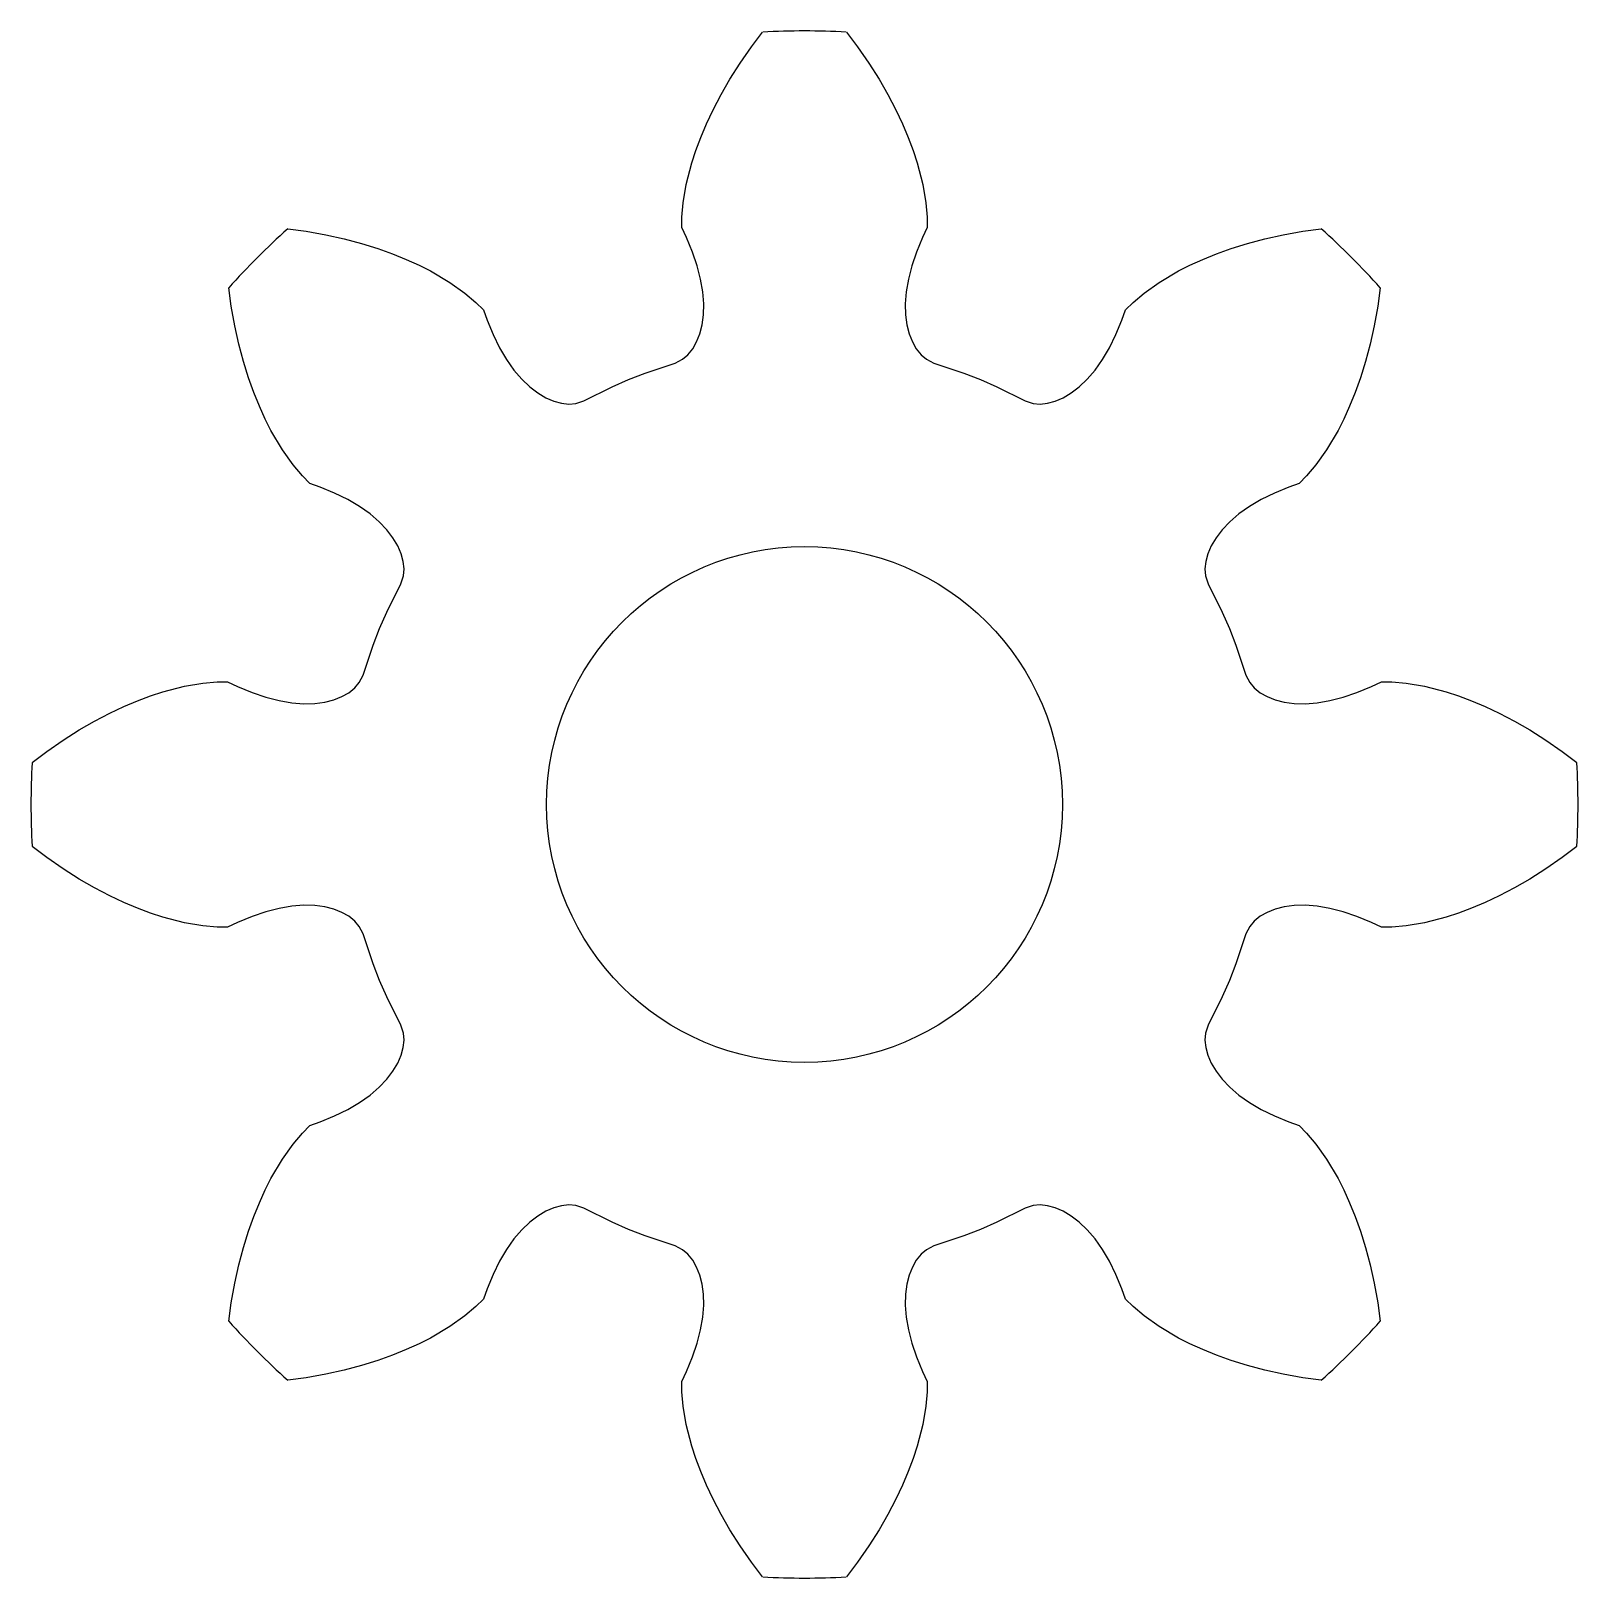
# Model space of a CAD drawing. Extents: x -9 to 9, y -9 to 9.
import ezdxf

# ---------------------------------------------------------------- set-up
doc = ezdxf.new("R2010")
doc.units = 0

msp = doc.modelspace()

# ---------------------------------------------------------------- linework, layer by layer
msp.add_circle((0, 0), 3)
msp.add_circle((0, 0), 3)
at = {"layer": 'layer0'}
for p, q in [((-0.616, 8.816), (-0.487, 8.987)), ((0.487, 8.987), (0.616, 8.816)), ((-0.749, 8.626), (-0.616, 8.816)), ((0.616, 8.816), (0.749, 8.626)), ((-0.867, 8.439), (-0.749, 8.626)), ((0.749, 8.626), (0.867, 8.439)), ((-0.971, 8.259), (-0.867, 8.439)), ((0.867, 8.439), (0.971, 8.259)), ((-1.063, 8.084), (-0.971, 8.259)), ((0.971, 8.259), (1.063, 8.084)), ((-1.141, 7.918), (-1.063, 8.084)), ((1.063, 8.084), (1.141, 7.918)), ((-1.265, 7.608), (-1.208, 7.76)), ((-1.208, 7.76), (-1.141, 7.918)), ((1.141, 7.918), (1.208, 7.76)), ((1.208, 7.76), (1.265, 7.608)), ((-1.311, 7.467), (-1.265, 7.608)), ((1.265, 7.608), (1.311, 7.467)), ((-1.377, 7.212), (-1.311, 7.467)), ((1.311, 7.467), (1.377, 7.212)), ((-1.413, 7.001), (-1.377, 7.212)), ((1.377, 7.212), (1.413, 7.001)), ((-1.428, 6.833), (-1.413, 7.001)), ((1.413, 7.001), (1.428, 6.833)), ((-6.011, 6.699), (-5.798, 6.67)), ((-5.798, 6.67), (-5.57, 6.629)), ((-1.428, 6.712), (-1.428, 6.833)), ((-1.374, 6.596), (-1.428, 6.712)), ((1.428, 6.712), (1.374, 6.596)), ((1.428, 6.833), (1.428, 6.712)), ((5.57, 6.629), (5.798, 6.67)), ((5.798, 6.67), (6.011, 6.699)), ((-5.57, 6.629), (-5.354, 6.581)), ((-5.354, 6.581), (-5.153, 6.527)), ((-5.153, 6.527), (-4.965, 6.468)), ((-1.303, 6.428), (-1.374, 6.596)), ((1.374, 6.596), (1.303, 6.428)), ((4.965, 6.468), (5.153, 6.527)), ((5.153, 6.527), (5.354, 6.581)), ((5.354, 6.581), (5.57, 6.629)), ((-4.965, 6.468), (-4.792, 6.406)), ((-4.792, 6.406), (-4.633, 6.341)), ((-4.633, 6.341), (-4.485, 6.274)), ((-1.248, 6.266), (-1.303, 6.428)), ((1.303, 6.428), (1.248, 6.266)), ((4.485, 6.274), (4.633, 6.341)), ((4.633, 6.341), (4.792, 6.406)), ((4.792, 6.406), (4.965, 6.468)), ((-4.485, 6.274), (-4.353, 6.207)), ((-4.353, 6.207), (-4.126, 6.073)), ((-1.209, 6.111), (-1.248, 6.266)), ((1.248, 6.266), (1.209, 6.111)), ((4.126, 6.073), (4.353, 6.207)), ((4.353, 6.207), (4.485, 6.274)), ((-6.67, 5.798), (-6.699, 6.011)), ((-4.126, 6.073), (-3.951, 5.95)), ((-3.951, 5.95), (-3.822, 5.841)), ((-1.184, 5.964), (-1.209, 6.111)), ((-1.173, 5.826), (-1.184, 5.964)), ((1.184, 5.964), (1.173, 5.826)), ((1.209, 6.111), (1.184, 5.964)), ((3.822, 5.841), (3.951, 5.95)), ((3.951, 5.95), (4.126, 6.073)), ((6.699, 6.011), (6.67, 5.798)), ((-6.629, 5.57), (-6.67, 5.798)), ((-3.822, 5.841), (-3.736, 5.756)), ((-1.176, 5.698), (-1.173, 5.826)), ((1.173, 5.826), (1.176, 5.698)), ((3.736, 5.756), (3.822, 5.841)), ((6.67, 5.798), (6.629, 5.57)), ((-3.736, 5.756), (-3.693, 5.636)), ((-3.693, 5.636), (-3.624, 5.467)), ((-1.218, 5.475), (-1.191, 5.58)), ((-1.191, 5.58), (-1.176, 5.698)), ((1.176, 5.698), (1.191, 5.58)), ((1.191, 5.58), (1.218, 5.475)), ((3.624, 5.467), (3.693, 5.636)), ((3.693, 5.636), (3.736, 5.756)), ((-6.581, 5.354), (-6.629, 5.57)), ((-3.624, 5.467), (-3.548, 5.313)), ((-1.255, 5.381), (-1.218, 5.475)), ((1.218, 5.475), (1.255, 5.381)), ((3.548, 5.313), (3.624, 5.467)), ((6.629, 5.57), (6.581, 5.354)), ((-6.527, 5.153), (-6.581, 5.354)), ((-3.548, 5.313), (-3.466, 5.176)), ((-1.418, 5.181), (-1.356, 5.233)), ((-1.356, 5.233), (-1.301, 5.301)), ((-1.301, 5.301), (-1.255, 5.381)), ((1.255, 5.381), (1.301, 5.301)), ((1.301, 5.301), (1.356, 5.233)), ((1.356, 5.233), (1.418, 5.181)), ((3.466, 5.176), (3.548, 5.313)), ((6.581, 5.354), (6.527, 5.153)), ((-6.468, 4.965), (-6.527, 5.153)), ((-3.466, 5.176), (-3.38, 5.054)), ((-3.38, 5.054), (-3.29, 4.949)), ((-1.853, 5.019), (-1.505, 5.135)), ((-1.505, 5.135), (-1.418, 5.181)), ((1.418, 5.181), (1.505, 5.135)), ((1.505, 5.135), (1.853, 5.019)), ((3.29, 4.949), (3.38, 5.054)), ((3.38, 5.054), (3.466, 5.176)), ((6.527, 5.153), (6.468, 4.965)), ((-6.406, 4.792), (-6.468, 4.965)), ((-3.29, 4.949), (-3.197, 4.861)), ((-3.197, 4.861), (-3.104, 4.788)), ((-2.239, 4.859), (-2.047, 4.943)), ((-2.047, 4.943), (-1.853, 5.019)), ((1.853, 5.019), (2.047, 4.943)), ((2.047, 4.943), (2.239, 4.859)), ((3.104, 4.788), (3.197, 4.861)), ((3.197, 4.861), (3.29, 4.949)), ((6.468, 4.965), (6.406, 4.792)), ((-6.341, 4.633), (-6.406, 4.792)), ((-3.104, 4.788), (-3.01, 4.732)), ((-3.01, 4.732), (-2.918, 4.692)), ((-2.918, 4.692), (-2.828, 4.668)), ((-2.66, 4.666), (-2.567, 4.695)), ((-2.567, 4.695), (-2.239, 4.859)), ((2.239, 4.859), (2.567, 4.695)), ((2.567, 4.695), (2.66, 4.666)), ((2.828, 4.668), (2.918, 4.692)), ((2.918, 4.692), (3.01, 4.732)), ((3.01, 4.732), (3.104, 4.788)), ((6.406, 4.792), (6.341, 4.633)), ((-6.274, 4.485), (-6.341, 4.633)), ((-2.828, 4.668), (-2.742, 4.659)), ((-2.742, 4.659), (-2.66, 4.666)), ((2.66, 4.666), (2.742, 4.659)), ((2.742, 4.659), (2.828, 4.668)), ((6.341, 4.633), (6.274, 4.485)), ((-6.207, 4.353), (-6.274, 4.485)), ((-6.073, 4.126), (-6.207, 4.353)), ((6.207, 4.353), (6.073, 4.126)), ((6.274, 4.485), (6.207, 4.353)), ((-5.95, 3.951), (-6.073, 4.126)), ((6.073, 4.126), (5.95, 3.951)), ((-5.841, 3.822), (-5.95, 3.951)), ((-5.756, 3.736), (-5.841, 3.822)), ((5.841, 3.822), (5.756, 3.736)), ((5.95, 3.951), (5.841, 3.822)), ((-5.636, 3.693), (-5.756, 3.736)), ((-5.467, 3.624), (-5.636, 3.693)), ((-5.313, 3.548), (-5.467, 3.624)), ((5.467, 3.624), (5.313, 3.548)), ((5.636, 3.693), (5.467, 3.624)), ((5.756, 3.736), (5.636, 3.693)), ((-5.176, 3.466), (-5.313, 3.548)), ((-5.054, 3.38), (-5.176, 3.466)), ((5.176, 3.466), (5.054, 3.38)), ((5.313, 3.548), (5.176, 3.466)), ((-4.949, 3.29), (-5.054, 3.38)), ((-4.861, 3.197), (-4.949, 3.29)), ((4.949, 3.29), (4.861, 3.197)), ((5.054, 3.38), (4.949, 3.29)), ((-4.788, 3.104), (-4.861, 3.197)), ((-4.732, 3.01), (-4.788, 3.104)), ((4.788, 3.104), (4.732, 3.01)), ((4.861, 3.197), (4.788, 3.104)), ((-4.692, 2.918), (-4.732, 3.01)), ((-4.668, 2.828), (-4.692, 2.918)), ((4.692, 2.918), (4.668, 2.828)), ((4.732, 3.01), (4.692, 2.918)), ((-4.659, 2.742), (-4.668, 2.828)), ((-4.666, 2.66), (-4.659, 2.742)), ((4.668, 2.828), (4.659, 2.742)), ((4.659, 2.742), (4.666, 2.66)), ((-4.859, 2.239), (-4.695, 2.567)), ((-4.695, 2.567), (-4.666, 2.66)), ((4.666, 2.66), (4.695, 2.567)), ((4.695, 2.567), (4.859, 2.239)), ((-4.943, 2.047), (-4.859, 2.239)), ((4.859, 2.239), (4.943, 2.047)), ((-5.019, 1.853), (-4.943, 2.047)), ((4.943, 2.047), (5.019, 1.853)), ((-5.135, 1.505), (-5.019, 1.853)), ((5.019, 1.853), (5.135, 1.505)), ((-5.181, 1.418), (-5.135, 1.505)), ((5.135, 1.505), (5.181, 1.418)), ((-7.76, 1.208), (-7.608, 1.265)), ((-7.608, 1.265), (-7.467, 1.311)), ((-7.467, 1.311), (-7.212, 1.377)), ((-7.212, 1.377), (-7.001, 1.413)), ((-7.001, 1.413), (-6.833, 1.428)), ((-6.833, 1.428), (-6.712, 1.428)), ((-6.712, 1.428), (-6.596, 1.374)), ((-6.596, 1.374), (-6.428, 1.303)), ((-6.428, 1.303), (-6.266, 1.248)), ((-5.381, 1.255), (-5.301, 1.301)), ((-5.301, 1.301), (-5.233, 1.356)), ((-5.233, 1.356), (-5.181, 1.418)), ((5.181, 1.418), (5.233, 1.356)), ((5.233, 1.356), (5.301, 1.301)), ((5.301, 1.301), (5.381, 1.255)), ((6.266, 1.248), (6.428, 1.303)), ((6.428, 1.303), (6.596, 1.374)), ((6.596, 1.374), (6.712, 1.428)), ((6.712, 1.428), (6.833, 1.428)), ((6.833, 1.428), (7.001, 1.413)), ((7.001, 1.413), (7.212, 1.377)), ((7.212, 1.377), (7.467, 1.311)), ((7.467, 1.311), (7.608, 1.265)), ((7.608, 1.265), (7.76, 1.208)), ((-8.084, 1.063), (-7.918, 1.141)), ((-7.918, 1.141), (-7.76, 1.208)), ((-6.266, 1.248), (-6.111, 1.209)), ((-6.111, 1.209), (-5.964, 1.184)), ((-5.964, 1.184), (-5.826, 1.173)), ((-5.826, 1.173), (-5.698, 1.176)), ((-5.698, 1.176), (-5.58, 1.191)), ((-5.58, 1.191), (-5.475, 1.218)), ((-5.475, 1.218), (-5.381, 1.255)), ((5.381, 1.255), (5.475, 1.218)), ((5.475, 1.218), (5.58, 1.191)), ((5.58, 1.191), (5.698, 1.176)), ((5.698, 1.176), (5.826, 1.173)), ((5.826, 1.173), (5.964, 1.184)), ((5.964, 1.184), (6.111, 1.209)), ((6.111, 1.209), (6.266, 1.248)), ((7.76, 1.208), (7.918, 1.141)), ((7.918, 1.141), (8.084, 1.063)), ((-8.439, 0.867), (-8.259, 0.971)), ((-8.259, 0.971), (-8.084, 1.063)), ((8.084, 1.063), (8.259, 0.971)), ((8.259, 0.971), (8.439, 0.867)), ((-8.816, 0.616), (-8.626, 0.749)), ((-8.626, 0.749), (-8.439, 0.867)), ((8.439, 0.867), (8.626, 0.749)), ((8.626, 0.749), (8.816, 0.616)), ((-8.987, 0.487), (-8.816, 0.616)), ((8.816, 0.616), (8.987, 0.487)), ((-8.816, -0.616), (-8.987, -0.487)), ((8.987, -0.487), (8.816, -0.616)), ((-8.626, -0.749), (-8.816, -0.616)), ((8.816, -0.616), (8.626, -0.749)), ((-8.439, -0.867), (-8.626, -0.749)), ((-8.259, -0.971), (-8.439, -0.867)), ((8.439, -0.867), (8.259, -0.971)), ((8.626, -0.749), (8.439, -0.867)), ((-8.084, -1.063), (-8.259, -0.971)), ((-7.918, -1.141), (-8.084, -1.063)), ((8.084, -1.063), (7.918, -1.141)), ((8.259, -0.971), (8.084, -1.063)), ((-7.76, -1.208), (-7.918, -1.141)), ((-7.608, -1.265), (-7.76, -1.208)), ((-6.266, -1.248), (-6.428, -1.303)), ((-6.111, -1.209), (-6.266, -1.248)), ((-5.964, -1.184), (-6.111, -1.209)), ((-5.826, -1.173), (-5.964, -1.184)), ((-5.698, -1.176), (-5.826, -1.173)), ((-5.58, -1.191), (-5.698, -1.176)), ((-5.475, -1.218), (-5.58, -1.191)), ((-5.381, -1.255), (-5.475, -1.218)), ((-5.301, -1.301), (-5.381, -1.255)), ((5.381, -1.255), (5.301, -1.301)), ((5.475, -1.218), (5.381, -1.255)), ((5.58, -1.191), (5.475, -1.218)), ((5.698, -1.176), (5.58, -1.191)), ((5.826, -1.173), (5.698, -1.176)), ((5.964, -1.184), (5.826, -1.173)), ((6.111, -1.209), (5.964, -1.184)), ((6.266, -1.248), (6.111, -1.209)), ((6.428, -1.303), (6.266, -1.248)), ((7.76, -1.208), (7.608, -1.265)), ((7.918, -1.141), (7.76, -1.208)), ((-7.467, -1.311), (-7.608, -1.265)), ((-7.212, -1.377), (-7.467, -1.311)), ((-7.001, -1.413), (-7.212, -1.377)), ((-6.833, -1.428), (-7.001, -1.413)), ((-6.712, -1.428), (-6.833, -1.428)), ((-6.596, -1.374), (-6.712, -1.428)), ((-6.428, -1.303), (-6.596, -1.374)), ((-5.233, -1.356), (-5.301, -1.301)), ((-5.181, -1.418), (-5.233, -1.356)), ((-5.135, -1.505), (-5.181, -1.418)), ((5.181, -1.418), (5.135, -1.505)), ((5.233, -1.356), (5.181, -1.418)), ((5.301, -1.301), (5.233, -1.356)), ((6.596, -1.374), (6.428, -1.303)), ((6.712, -1.428), (6.596, -1.374)), ((6.833, -1.428), (6.712, -1.428)), ((7.001, -1.413), (6.833, -1.428)), ((7.212, -1.377), (7.001, -1.413)), ((7.467, -1.311), (7.212, -1.377)), ((7.608, -1.265), (7.467, -1.311)), ((-5.019, -1.853), (-5.135, -1.505)), ((5.135, -1.505), (5.019, -1.853)), ((-4.943, -2.047), (-5.019, -1.853)), ((5.019, -1.853), (4.943, -2.047)), ((-4.859, -2.239), (-4.943, -2.047)), ((4.943, -2.047), (4.859, -2.239)), ((-4.695, -2.567), (-4.859, -2.239)), ((4.859, -2.239), (4.695, -2.567)), ((-4.666, -2.66), (-4.695, -2.567)), ((-4.659, -2.742), (-4.666, -2.66)), ((4.666, -2.66), (4.659, -2.742)), ((4.695, -2.567), (4.666, -2.66)), ((-4.692, -2.918), (-4.668, -2.828)), ((-4.668, -2.828), (-4.659, -2.742)), ((4.659, -2.742), (4.668, -2.828)), ((4.668, -2.828), (4.692, -2.918)), ((-4.788, -3.104), (-4.732, -3.01)), ((-4.732, -3.01), (-4.692, -2.918)), ((4.692, -2.918), (4.732, -3.01)), ((4.732, -3.01), (4.788, -3.104)), ((-4.949, -3.29), (-4.861, -3.197)), ((-4.861, -3.197), (-4.788, -3.104)), ((4.788, -3.104), (4.861, -3.197)), ((4.861, -3.197), (4.949, -3.29)), ((-5.176, -3.466), (-5.054, -3.38)), ((-5.054, -3.38), (-4.949, -3.29)), ((4.949, -3.29), (5.054, -3.38)), ((5.054, -3.38), (5.176, -3.466)), ((-5.467, -3.624), (-5.313, -3.548)), ((-5.313, -3.548), (-5.176, -3.466)), ((5.176, -3.466), (5.313, -3.548)), ((5.313, -3.548), (5.467, -3.624)), ((-5.841, -3.822), (-5.756, -3.736)), ((-5.756, -3.736), (-5.636, -3.693)), ((-5.636, -3.693), (-5.467, -3.624)), ((5.467, -3.624), (5.636, -3.693)), ((5.636, -3.693), (5.756, -3.736)), ((5.756, -3.736), (5.841, -3.822)), ((-6.073, -4.126), (-5.95, -3.951)), ((-5.95, -3.951), (-5.841, -3.822)), ((5.841, -3.822), (5.95, -3.951)), ((5.95, -3.951), (6.073, -4.126)), ((-6.207, -4.353), (-6.073, -4.126)), ((6.073, -4.126), (6.207, -4.353)), ((-6.341, -4.633), (-6.274, -4.485)), ((-6.274, -4.485), (-6.207, -4.353)), ((6.207, -4.353), (6.274, -4.485)), ((6.274, -4.485), (6.341, -4.633)), ((-6.406, -4.792), (-6.341, -4.633)), ((-2.828, -4.668), (-2.918, -4.692)), ((-2.742, -4.659), (-2.828, -4.668)), ((-2.66, -4.666), (-2.742, -4.659)), ((-2.567, -4.695), (-2.66, -4.666)), ((2.66, -4.666), (2.567, -4.695)), ((2.742, -4.659), (2.66, -4.666)), ((2.828, -4.668), (2.742, -4.659)), ((2.918, -4.692), (2.828, -4.668)), ((6.341, -4.633), (6.406, -4.792)), ((-6.468, -4.965), (-6.406, -4.792)), ((-3.104, -4.788), (-3.197, -4.861)), ((-3.01, -4.732), (-3.104, -4.788)), ((-2.918, -4.692), (-3.01, -4.732)), ((-2.239, -4.859), (-2.567, -4.695)), ((-2.047, -4.943), (-2.239, -4.859)), ((2.239, -4.859), (2.047, -4.943)), ((2.567, -4.695), (2.239, -4.859)), ((3.01, -4.732), (2.918, -4.692)), ((3.104, -4.788), (3.01, -4.732)), ((3.197, -4.861), (3.104, -4.788)), ((6.406, -4.792), (6.468, -4.965)), ((-6.527, -5.153), (-6.468, -4.965)), ((-3.29, -4.949), (-3.38, -5.054)), ((-3.197, -4.861), (-3.29, -4.949)), ((-1.853, -5.019), (-2.047, -4.943)), ((-1.505, -5.135), (-1.853, -5.019)), ((1.853, -5.019), (1.505, -5.135)), ((2.047, -4.943), (1.853, -5.019)), ((3.29, -4.949), (3.197, -4.861)), ((3.38, -5.054), (3.29, -4.949)), ((6.468, -4.965), (6.527, -5.153)), ((-6.581, -5.354), (-6.527, -5.153)), ((-3.466, -5.176), (-3.548, -5.313)), ((-3.38, -5.054), (-3.466, -5.176)), ((-1.418, -5.181), (-1.505, -5.135)), ((-1.356, -5.233), (-1.418, -5.181)), ((1.418, -5.181), (1.356, -5.233)), ((1.505, -5.135), (1.418, -5.181)), ((3.466, -5.176), (3.38, -5.054)), ((3.548, -5.313), (3.466, -5.176)), ((6.527, -5.153), (6.581, -5.354)), ((-6.629, -5.57), (-6.581, -5.354)), ((-3.548, -5.313), (-3.624, -5.467)), ((-1.301, -5.301), (-1.356, -5.233)), ((-1.255, -5.381), (-1.301, -5.301)), ((-1.218, -5.475), (-1.255, -5.381)), ((1.255, -5.381), (1.218, -5.475)), ((1.301, -5.301), (1.255, -5.381)), ((1.356, -5.233), (1.301, -5.301)), ((3.624, -5.467), (3.548, -5.313)), ((6.581, -5.354), (6.629, -5.57)), ((-6.67, -5.798), (-6.629, -5.57)), ((-3.624, -5.467), (-3.693, -5.636)), ((-1.191, -5.58), (-1.218, -5.475)), ((1.218, -5.475), (1.191, -5.58)), ((3.693, -5.636), (3.624, -5.467)), ((6.629, -5.57), (6.67, -5.798)), ((-3.736, -5.756), (-3.822, -5.841)), ((-3.693, -5.636), (-3.736, -5.756)), ((-1.176, -5.698), (-1.191, -5.58)), ((-1.173, -5.826), (-1.176, -5.698)), ((1.176, -5.698), (1.173, -5.826)), ((1.191, -5.58), (1.176, -5.698)), ((3.736, -5.756), (3.693, -5.636)), ((3.822, -5.841), (3.736, -5.756)), ((-6.699, -6.011), (-6.67, -5.798)), ((-3.822, -5.841), (-3.951, -5.95)), ((-1.184, -5.964), (-1.173, -5.826)), ((1.173, -5.826), (1.184, -5.964)), ((3.951, -5.95), (3.822, -5.841)), ((6.67, -5.798), (6.699, -6.011)), ((-4.126, -6.073), (-4.353, -6.207)), ((-3.951, -5.95), (-4.126, -6.073)), ((-1.248, -6.266), (-1.209, -6.111)), ((-1.209, -6.111), (-1.184, -5.964)), ((1.184, -5.964), (1.209, -6.111)), ((1.209, -6.111), (1.248, -6.266)), ((4.126, -6.073), (3.951, -5.95)), ((4.353, -6.207), (4.126, -6.073)), ((-4.485, -6.274), (-4.633, -6.341)), ((-4.353, -6.207), (-4.485, -6.274)), ((-1.303, -6.428), (-1.248, -6.266)), ((1.248, -6.266), (1.303, -6.428)), ((4.485, -6.274), (4.353, -6.207)), ((4.633, -6.341), (4.485, -6.274)), ((-4.965, -6.468), (-5.153, -6.527)), ((-4.792, -6.406), (-4.965, -6.468)), ((-4.633, -6.341), (-4.792, -6.406)), ((-1.374, -6.596), (-1.303, -6.428)), ((1.303, -6.428), (1.374, -6.596)), ((4.792, -6.406), (4.633, -6.341)), ((4.965, -6.468), (4.792, -6.406)), ((5.153, -6.527), (4.965, -6.468)), ((-5.57, -6.629), (-5.798, -6.67)), ((-5.354, -6.581), (-5.57, -6.629)), ((-5.153, -6.527), (-5.354, -6.581)), ((-1.428, -6.712), (-1.374, -6.596)), ((1.374, -6.596), (1.428, -6.712)), ((5.354, -6.581), (5.153, -6.527)), ((5.57, -6.629), (5.354, -6.581)), ((5.798, -6.67), (5.57, -6.629)), ((-5.798, -6.67), (-6.011, -6.699)), ((-1.428, -6.833), (-1.428, -6.712)), ((-1.413, -7.001), (-1.428, -6.833)), ((1.428, -6.833), (1.413, -7.001)), ((1.428, -6.712), (1.428, -6.833)), ((6.011, -6.699), (5.798, -6.67)), ((-1.377, -7.212), (-1.413, -7.001)), ((1.413, -7.001), (1.377, -7.212)), ((-1.311, -7.467), (-1.377, -7.212)), ((1.377, -7.212), (1.311, -7.467)), ((-1.265, -7.608), (-1.311, -7.467)), ((1.311, -7.467), (1.265, -7.608)), ((-1.208, -7.76), (-1.265, -7.608)), ((1.265, -7.608), (1.208, -7.76)), ((-1.141, -7.918), (-1.208, -7.76)), ((-1.063, -8.084), (-1.141, -7.918)), ((1.141, -7.918), (1.063, -8.084)), ((1.208, -7.76), (1.141, -7.918)), ((-0.971, -8.259), (-1.063, -8.084)), ((1.063, -8.084), (0.971, -8.259)), ((-0.867, -8.439), (-0.971, -8.259)), ((0.971, -8.259), (0.867, -8.439)), ((-0.749, -8.626), (-0.867, -8.439)), ((0.867, -8.439), (0.749, -8.626)), ((-0.616, -8.816), (-0.749, -8.626)), ((0.749, -8.626), (0.616, -8.816)), ((-0.487, -8.987), (-0.616, -8.816)), ((0.616, -8.816), (0.487, -8.987))]:
    msp.add_line(p, q, dxfattribs=at)
for start, end in [(86.901, 93.099), (131.901, 138.099), (41.901, 48.099), (176.901, 183.099), (356.901, 363.099), (221.901, 228.099), (311.901, 318.099), (266.901, 273.099)]:
    msp.add_arc((0, 0), 9, start, end, dxfattribs=at)
at = {"layer": 'layer1'}
for p, q in [((-0.616, 8.816), (-0.487, 8.987)), ((0.487, 8.987), (0.616, 8.816)), ((-0.749, 8.626), (-0.616, 8.816)), ((0.616, 8.816), (0.749, 8.626)), ((-0.867, 8.439), (-0.749, 8.626)), ((0.749, 8.626), (0.867, 8.439)), ((-0.971, 8.259), (-0.867, 8.439)), ((0.867, 8.439), (0.971, 8.259)), ((-1.063, 8.084), (-0.971, 8.259)), ((0.971, 8.259), (1.063, 8.084)), ((-1.141, 7.918), (-1.063, 8.084)), ((1.063, 8.084), (1.141, 7.918)), ((-1.265, 7.608), (-1.208, 7.76)), ((-1.208, 7.76), (-1.141, 7.918)), ((1.141, 7.918), (1.208, 7.76)), ((1.208, 7.76), (1.265, 7.608)), ((-1.311, 7.467), (-1.265, 7.608)), ((1.265, 7.608), (1.311, 7.467)), ((-1.377, 7.212), (-1.311, 7.467)), ((1.311, 7.467), (1.377, 7.212)), ((-1.413, 7.001), (-1.377, 7.212)), ((1.377, 7.212), (1.413, 7.001)), ((-1.428, 6.833), (-1.413, 7.001)), ((1.413, 7.001), (1.428, 6.833)), ((-6.011, 6.699), (-5.798, 6.67)), ((-5.798, 6.67), (-5.57, 6.629)), ((-1.428, 6.712), (-1.428, 6.833)), ((-1.374, 6.596), (-1.428, 6.712)), ((1.428, 6.712), (1.374, 6.596)), ((1.428, 6.833), (1.428, 6.712)), ((5.57, 6.629), (5.798, 6.67)), ((5.798, 6.67), (6.011, 6.699)), ((-5.57, 6.629), (-5.354, 6.581)), ((-5.354, 6.581), (-5.153, 6.527)), ((-5.153, 6.527), (-4.965, 6.468)), ((-1.303, 6.428), (-1.374, 6.596)), ((1.374, 6.596), (1.303, 6.428)), ((4.965, 6.468), (5.153, 6.527)), ((5.153, 6.527), (5.354, 6.581)), ((5.354, 6.581), (5.57, 6.629)), ((-4.965, 6.468), (-4.792, 6.406)), ((-4.792, 6.406), (-4.633, 6.341)), ((-4.633, 6.341), (-4.485, 6.274)), ((-1.248, 6.266), (-1.303, 6.428)), ((1.303, 6.428), (1.248, 6.266)), ((4.485, 6.274), (4.633, 6.341)), ((4.633, 6.341), (4.792, 6.406)), ((4.792, 6.406), (4.965, 6.468)), ((-4.485, 6.274), (-4.353, 6.207)), ((-4.353, 6.207), (-4.126, 6.073)), ((-1.209, 6.111), (-1.248, 6.266)), ((1.248, 6.266), (1.209, 6.111)), ((4.126, 6.073), (4.353, 6.207)), ((4.353, 6.207), (4.485, 6.274)), ((-6.67, 5.798), (-6.699, 6.011)), ((-4.126, 6.073), (-3.951, 5.95)), ((-3.951, 5.95), (-3.822, 5.841)), ((-1.184, 5.964), (-1.209, 6.111)), ((-1.173, 5.826), (-1.184, 5.964)), ((1.184, 5.964), (1.173, 5.826)), ((1.209, 6.111), (1.184, 5.964)), ((3.822, 5.841), (3.951, 5.95)), ((3.951, 5.95), (4.126, 6.073)), ((6.699, 6.011), (6.67, 5.798)), ((-6.629, 5.57), (-6.67, 5.798)), ((-3.822, 5.841), (-3.736, 5.756)), ((-1.176, 5.698), (-1.173, 5.826)), ((1.173, 5.826), (1.176, 5.698)), ((3.736, 5.756), (3.822, 5.841)), ((6.67, 5.798), (6.629, 5.57)), ((-3.736, 5.756), (-3.693, 5.636)), ((-3.693, 5.636), (-3.624, 5.467)), ((-1.218, 5.475), (-1.191, 5.58)), ((-1.191, 5.58), (-1.176, 5.698)), ((1.176, 5.698), (1.191, 5.58)), ((1.191, 5.58), (1.218, 5.475)), ((3.624, 5.467), (3.693, 5.636)), ((3.693, 5.636), (3.736, 5.756)), ((-6.581, 5.354), (-6.629, 5.57)), ((-3.624, 5.467), (-3.548, 5.313)), ((-1.255, 5.381), (-1.218, 5.475)), ((1.218, 5.475), (1.255, 5.381)), ((3.548, 5.313), (3.624, 5.467)), ((6.629, 5.57), (6.581, 5.354)), ((-6.527, 5.153), (-6.581, 5.354)), ((-3.548, 5.313), (-3.466, 5.176)), ((-1.418, 5.181), (-1.356, 5.233)), ((-1.356, 5.233), (-1.301, 5.301)), ((-1.301, 5.301), (-1.255, 5.381)), ((1.255, 5.381), (1.301, 5.301)), ((1.301, 5.301), (1.356, 5.233)), ((1.356, 5.233), (1.418, 5.181)), ((3.466, 5.176), (3.548, 5.313)), ((6.581, 5.354), (6.527, 5.153)), ((-6.468, 4.965), (-6.527, 5.153)), ((-3.466, 5.176), (-3.38, 5.054)), ((-3.38, 5.054), (-3.29, 4.949)), ((-1.853, 5.019), (-1.505, 5.135)), ((-1.505, 5.135), (-1.418, 5.181)), ((1.418, 5.181), (1.505, 5.135)), ((1.505, 5.135), (1.853, 5.019)), ((3.29, 4.949), (3.38, 5.054)), ((3.38, 5.054), (3.466, 5.176)), ((6.527, 5.153), (6.468, 4.965)), ((-6.406, 4.792), (-6.468, 4.965)), ((-3.29, 4.949), (-3.197, 4.861)), ((-3.197, 4.861), (-3.104, 4.788)), ((-2.239, 4.859), (-2.047, 4.943)), ((-2.047, 4.943), (-1.853, 5.019)), ((1.853, 5.019), (2.047, 4.943)), ((2.047, 4.943), (2.239, 4.859)), ((3.104, 4.788), (3.197, 4.861)), ((3.197, 4.861), (3.29, 4.949)), ((6.468, 4.965), (6.406, 4.792)), ((-6.341, 4.633), (-6.406, 4.792)), ((-3.104, 4.788), (-3.01, 4.732)), ((-3.01, 4.732), (-2.918, 4.692)), ((-2.918, 4.692), (-2.828, 4.668)), ((-2.66, 4.666), (-2.567, 4.695)), ((-2.567, 4.695), (-2.239, 4.859)), ((2.239, 4.859), (2.567, 4.695)), ((2.567, 4.695), (2.66, 4.666)), ((2.828, 4.668), (2.918, 4.692)), ((2.918, 4.692), (3.01, 4.732)), ((3.01, 4.732), (3.104, 4.788)), ((6.406, 4.792), (6.341, 4.633)), ((-6.274, 4.485), (-6.341, 4.633)), ((-2.828, 4.668), (-2.742, 4.659)), ((-2.742, 4.659), (-2.66, 4.666)), ((2.66, 4.666), (2.742, 4.659)), ((2.742, 4.659), (2.828, 4.668)), ((6.341, 4.633), (6.274, 4.485)), ((-6.207, 4.353), (-6.274, 4.485)), ((-6.073, 4.126), (-6.207, 4.353)), ((6.207, 4.353), (6.073, 4.126)), ((6.274, 4.485), (6.207, 4.353)), ((-5.95, 3.951), (-6.073, 4.126)), ((6.073, 4.126), (5.95, 3.951)), ((-5.841, 3.822), (-5.95, 3.951)), ((-5.756, 3.736), (-5.841, 3.822)), ((5.841, 3.822), (5.756, 3.736)), ((5.95, 3.951), (5.841, 3.822)), ((-5.636, 3.693), (-5.756, 3.736)), ((-5.467, 3.624), (-5.636, 3.693)), ((-5.313, 3.548), (-5.467, 3.624)), ((5.467, 3.624), (5.313, 3.548)), ((5.636, 3.693), (5.467, 3.624)), ((5.756, 3.736), (5.636, 3.693)), ((-5.176, 3.466), (-5.313, 3.548)), ((-5.054, 3.38), (-5.176, 3.466)), ((5.176, 3.466), (5.054, 3.38)), ((5.313, 3.548), (5.176, 3.466)), ((-4.949, 3.29), (-5.054, 3.38)), ((-4.861, 3.197), (-4.949, 3.29)), ((4.949, 3.29), (4.861, 3.197)), ((5.054, 3.38), (4.949, 3.29)), ((-4.788, 3.104), (-4.861, 3.197)), ((-4.732, 3.01), (-4.788, 3.104)), ((4.788, 3.104), (4.732, 3.01)), ((4.861, 3.197), (4.788, 3.104)), ((-4.692, 2.918), (-4.732, 3.01)), ((-4.668, 2.828), (-4.692, 2.918)), ((4.692, 2.918), (4.668, 2.828)), ((4.732, 3.01), (4.692, 2.918)), ((-4.659, 2.742), (-4.668, 2.828)), ((-4.666, 2.66), (-4.659, 2.742)), ((4.668, 2.828), (4.659, 2.742)), ((4.659, 2.742), (4.666, 2.66)), ((-4.859, 2.239), (-4.695, 2.567)), ((-4.695, 2.567), (-4.666, 2.66)), ((4.666, 2.66), (4.695, 2.567)), ((4.695, 2.567), (4.859, 2.239)), ((-4.943, 2.047), (-4.859, 2.239)), ((4.859, 2.239), (4.943, 2.047)), ((-5.019, 1.853), (-4.943, 2.047)), ((4.943, 2.047), (5.019, 1.853)), ((-5.135, 1.505), (-5.019, 1.853)), ((5.019, 1.853), (5.135, 1.505)), ((-5.181, 1.418), (-5.135, 1.505)), ((5.135, 1.505), (5.181, 1.418)), ((-7.76, 1.208), (-7.608, 1.265)), ((-7.608, 1.265), (-7.467, 1.311)), ((-7.467, 1.311), (-7.212, 1.377)), ((-7.212, 1.377), (-7.001, 1.413)), ((-7.001, 1.413), (-6.833, 1.428)), ((-6.833, 1.428), (-6.712, 1.428)), ((-6.712, 1.428), (-6.596, 1.374)), ((-6.596, 1.374), (-6.428, 1.303)), ((-6.428, 1.303), (-6.266, 1.248)), ((-5.381, 1.255), (-5.301, 1.301)), ((-5.301, 1.301), (-5.233, 1.356)), ((-5.233, 1.356), (-5.181, 1.418)), ((5.181, 1.418), (5.233, 1.356)), ((5.233, 1.356), (5.301, 1.301)), ((5.301, 1.301), (5.381, 1.255)), ((6.266, 1.248), (6.428, 1.303)), ((6.428, 1.303), (6.596, 1.374)), ((6.596, 1.374), (6.712, 1.428)), ((6.712, 1.428), (6.833, 1.428)), ((6.833, 1.428), (7.001, 1.413)), ((7.001, 1.413), (7.212, 1.377)), ((7.212, 1.377), (7.467, 1.311)), ((7.467, 1.311), (7.608, 1.265)), ((7.608, 1.265), (7.76, 1.208)), ((-8.084, 1.063), (-7.918, 1.141)), ((-7.918, 1.141), (-7.76, 1.208)), ((-6.266, 1.248), (-6.111, 1.209)), ((-6.111, 1.209), (-5.964, 1.184)), ((-5.964, 1.184), (-5.826, 1.173)), ((-5.826, 1.173), (-5.698, 1.176)), ((-5.698, 1.176), (-5.58, 1.191)), ((-5.58, 1.191), (-5.475, 1.218)), ((-5.475, 1.218), (-5.381, 1.255)), ((5.381, 1.255), (5.475, 1.218)), ((5.475, 1.218), (5.58, 1.191)), ((5.58, 1.191), (5.698, 1.176)), ((5.698, 1.176), (5.826, 1.173)), ((5.826, 1.173), (5.964, 1.184)), ((5.964, 1.184), (6.111, 1.209)), ((6.111, 1.209), (6.266, 1.248)), ((7.76, 1.208), (7.918, 1.141)), ((7.918, 1.141), (8.084, 1.063)), ((-8.439, 0.867), (-8.259, 0.971)), ((-8.259, 0.971), (-8.084, 1.063)), ((8.084, 1.063), (8.259, 0.971)), ((8.259, 0.971), (8.439, 0.867)), ((-8.816, 0.616), (-8.626, 0.749)), ((-8.626, 0.749), (-8.439, 0.867)), ((8.439, 0.867), (8.626, 0.749)), ((8.626, 0.749), (8.816, 0.616)), ((-8.987, 0.487), (-8.816, 0.616)), ((8.816, 0.616), (8.987, 0.487)), ((-8.816, -0.616), (-8.987, -0.487)), ((8.987, -0.487), (8.816, -0.616)), ((-8.626, -0.749), (-8.816, -0.616)), ((8.816, -0.616), (8.626, -0.749)), ((-8.439, -0.867), (-8.626, -0.749)), ((-8.259, -0.971), (-8.439, -0.867)), ((8.439, -0.867), (8.259, -0.971)), ((8.626, -0.749), (8.439, -0.867)), ((-8.084, -1.063), (-8.259, -0.971)), ((-7.918, -1.141), (-8.084, -1.063)), ((8.084, -1.063), (7.918, -1.141)), ((8.259, -0.971), (8.084, -1.063)), ((-7.76, -1.208), (-7.918, -1.141)), ((-7.608, -1.265), (-7.76, -1.208)), ((-6.266, -1.248), (-6.428, -1.303)), ((-6.111, -1.209), (-6.266, -1.248)), ((-5.964, -1.184), (-6.111, -1.209)), ((-5.826, -1.173), (-5.964, -1.184)), ((-5.698, -1.176), (-5.826, -1.173)), ((-5.58, -1.191), (-5.698, -1.176)), ((-5.475, -1.218), (-5.58, -1.191)), ((-5.381, -1.255), (-5.475, -1.218)), ((-5.301, -1.301), (-5.381, -1.255)), ((5.381, -1.255), (5.301, -1.301)), ((5.475, -1.218), (5.381, -1.255)), ((5.58, -1.191), (5.475, -1.218)), ((5.698, -1.176), (5.58, -1.191)), ((5.826, -1.173), (5.698, -1.176)), ((5.964, -1.184), (5.826, -1.173)), ((6.111, -1.209), (5.964, -1.184)), ((6.266, -1.248), (6.111, -1.209)), ((6.428, -1.303), (6.266, -1.248)), ((7.76, -1.208), (7.608, -1.265)), ((7.918, -1.141), (7.76, -1.208)), ((-7.467, -1.311), (-7.608, -1.265)), ((-7.212, -1.377), (-7.467, -1.311)), ((-7.001, -1.413), (-7.212, -1.377)), ((-6.833, -1.428), (-7.001, -1.413)), ((-6.712, -1.428), (-6.833, -1.428)), ((-6.596, -1.374), (-6.712, -1.428)), ((-6.428, -1.303), (-6.596, -1.374)), ((-5.233, -1.356), (-5.301, -1.301)), ((-5.181, -1.418), (-5.233, -1.356)), ((-5.135, -1.505), (-5.181, -1.418)), ((5.181, -1.418), (5.135, -1.505)), ((5.233, -1.356), (5.181, -1.418)), ((5.301, -1.301), (5.233, -1.356)), ((6.596, -1.374), (6.428, -1.303)), ((6.712, -1.428), (6.596, -1.374)), ((6.833, -1.428), (6.712, -1.428)), ((7.001, -1.413), (6.833, -1.428)), ((7.212, -1.377), (7.001, -1.413)), ((7.467, -1.311), (7.212, -1.377)), ((7.608, -1.265), (7.467, -1.311)), ((-5.019, -1.853), (-5.135, -1.505)), ((5.135, -1.505), (5.019, -1.853)), ((-4.943, -2.047), (-5.019, -1.853)), ((5.019, -1.853), (4.943, -2.047)), ((-4.859, -2.239), (-4.943, -2.047)), ((4.943, -2.047), (4.859, -2.239)), ((-4.695, -2.567), (-4.859, -2.239)), ((4.859, -2.239), (4.695, -2.567)), ((-4.666, -2.66), (-4.695, -2.567)), ((-4.659, -2.742), (-4.666, -2.66)), ((4.666, -2.66), (4.659, -2.742)), ((4.695, -2.567), (4.666, -2.66)), ((-4.692, -2.918), (-4.668, -2.828)), ((-4.668, -2.828), (-4.659, -2.742)), ((4.659, -2.742), (4.668, -2.828)), ((4.668, -2.828), (4.692, -2.918)), ((-4.788, -3.104), (-4.732, -3.01)), ((-4.732, -3.01), (-4.692, -2.918)), ((4.692, -2.918), (4.732, -3.01)), ((4.732, -3.01), (4.788, -3.104)), ((-4.949, -3.29), (-4.861, -3.197)), ((-4.861, -3.197), (-4.788, -3.104)), ((4.788, -3.104), (4.861, -3.197)), ((4.861, -3.197), (4.949, -3.29)), ((-5.176, -3.466), (-5.054, -3.38)), ((-5.054, -3.38), (-4.949, -3.29)), ((4.949, -3.29), (5.054, -3.38)), ((5.054, -3.38), (5.176, -3.466)), ((-5.467, -3.624), (-5.313, -3.548)), ((-5.313, -3.548), (-5.176, -3.466)), ((5.176, -3.466), (5.313, -3.548)), ((5.313, -3.548), (5.467, -3.624)), ((-5.841, -3.822), (-5.756, -3.736)), ((-5.756, -3.736), (-5.636, -3.693)), ((-5.636, -3.693), (-5.467, -3.624)), ((5.467, -3.624), (5.636, -3.693)), ((5.636, -3.693), (5.756, -3.736)), ((5.756, -3.736), (5.841, -3.822)), ((-6.073, -4.126), (-5.95, -3.951)), ((-5.95, -3.951), (-5.841, -3.822)), ((5.841, -3.822), (5.95, -3.951)), ((5.95, -3.951), (6.073, -4.126)), ((-6.207, -4.353), (-6.073, -4.126)), ((6.073, -4.126), (6.207, -4.353)), ((-6.341, -4.633), (-6.274, -4.485)), ((-6.274, -4.485), (-6.207, -4.353)), ((6.207, -4.353), (6.274, -4.485)), ((6.274, -4.485), (6.341, -4.633)), ((-6.406, -4.792), (-6.341, -4.633)), ((-2.828, -4.668), (-2.918, -4.692)), ((-2.742, -4.659), (-2.828, -4.668)), ((-2.66, -4.666), (-2.742, -4.659)), ((-2.567, -4.695), (-2.66, -4.666)), ((2.66, -4.666), (2.567, -4.695)), ((2.742, -4.659), (2.66, -4.666)), ((2.828, -4.668), (2.742, -4.659)), ((2.918, -4.692), (2.828, -4.668)), ((6.341, -4.633), (6.406, -4.792)), ((-6.468, -4.965), (-6.406, -4.792)), ((-3.104, -4.788), (-3.197, -4.861)), ((-3.01, -4.732), (-3.104, -4.788)), ((-2.918, -4.692), (-3.01, -4.732)), ((-2.239, -4.859), (-2.567, -4.695)), ((-2.047, -4.943), (-2.239, -4.859)), ((2.239, -4.859), (2.047, -4.943)), ((2.567, -4.695), (2.239, -4.859)), ((3.01, -4.732), (2.918, -4.692)), ((3.104, -4.788), (3.01, -4.732)), ((3.197, -4.861), (3.104, -4.788)), ((6.406, -4.792), (6.468, -4.965)), ((-6.527, -5.153), (-6.468, -4.965)), ((-3.29, -4.949), (-3.38, -5.054)), ((-3.197, -4.861), (-3.29, -4.949)), ((-1.853, -5.019), (-2.047, -4.943)), ((-1.505, -5.135), (-1.853, -5.019)), ((1.853, -5.019), (1.505, -5.135)), ((2.047, -4.943), (1.853, -5.019)), ((3.29, -4.949), (3.197, -4.861)), ((3.38, -5.054), (3.29, -4.949)), ((6.468, -4.965), (6.527, -5.153)), ((-6.581, -5.354), (-6.527, -5.153)), ((-3.466, -5.176), (-3.548, -5.313)), ((-3.38, -5.054), (-3.466, -5.176)), ((-1.418, -5.181), (-1.505, -5.135)), ((-1.356, -5.233), (-1.418, -5.181)), ((1.418, -5.181), (1.356, -5.233)), ((1.505, -5.135), (1.418, -5.181)), ((3.466, -5.176), (3.38, -5.054)), ((3.548, -5.313), (3.466, -5.176)), ((6.527, -5.153), (6.581, -5.354)), ((-6.629, -5.57), (-6.581, -5.354)), ((-3.548, -5.313), (-3.624, -5.467)), ((-1.301, -5.301), (-1.356, -5.233)), ((-1.255, -5.381), (-1.301, -5.301)), ((-1.218, -5.475), (-1.255, -5.381)), ((1.255, -5.381), (1.218, -5.475)), ((1.301, -5.301), (1.255, -5.381)), ((1.356, -5.233), (1.301, -5.301)), ((3.624, -5.467), (3.548, -5.313)), ((6.581, -5.354), (6.629, -5.57)), ((-6.67, -5.798), (-6.629, -5.57)), ((-3.624, -5.467), (-3.693, -5.636)), ((-1.191, -5.58), (-1.218, -5.475)), ((1.218, -5.475), (1.191, -5.58)), ((3.693, -5.636), (3.624, -5.467)), ((6.629, -5.57), (6.67, -5.798)), ((-3.736, -5.756), (-3.822, -5.841)), ((-3.693, -5.636), (-3.736, -5.756)), ((-1.176, -5.698), (-1.191, -5.58)), ((-1.173, -5.826), (-1.176, -5.698)), ((1.176, -5.698), (1.173, -5.826)), ((1.191, -5.58), (1.176, -5.698)), ((3.736, -5.756), (3.693, -5.636)), ((3.822, -5.841), (3.736, -5.756)), ((-6.699, -6.011), (-6.67, -5.798)), ((-3.822, -5.841), (-3.951, -5.95)), ((-1.184, -5.964), (-1.173, -5.826)), ((1.173, -5.826), (1.184, -5.964)), ((3.951, -5.95), (3.822, -5.841)), ((6.67, -5.798), (6.699, -6.011)), ((-4.126, -6.073), (-4.353, -6.207)), ((-3.951, -5.95), (-4.126, -6.073)), ((-1.248, -6.266), (-1.209, -6.111)), ((-1.209, -6.111), (-1.184, -5.964)), ((1.184, -5.964), (1.209, -6.111)), ((1.209, -6.111), (1.248, -6.266)), ((4.126, -6.073), (3.951, -5.95)), ((4.353, -6.207), (4.126, -6.073)), ((-4.485, -6.274), (-4.633, -6.341)), ((-4.353, -6.207), (-4.485, -6.274)), ((-1.303, -6.428), (-1.248, -6.266)), ((1.248, -6.266), (1.303, -6.428)), ((4.485, -6.274), (4.353, -6.207)), ((4.633, -6.341), (4.485, -6.274)), ((-4.965, -6.468), (-5.153, -6.527)), ((-4.792, -6.406), (-4.965, -6.468)), ((-4.633, -6.341), (-4.792, -6.406)), ((-1.374, -6.596), (-1.303, -6.428)), ((1.303, -6.428), (1.374, -6.596)), ((4.792, -6.406), (4.633, -6.341)), ((4.965, -6.468), (4.792, -6.406)), ((5.153, -6.527), (4.965, -6.468)), ((-5.57, -6.629), (-5.798, -6.67)), ((-5.354, -6.581), (-5.57, -6.629)), ((-5.153, -6.527), (-5.354, -6.581)), ((-1.428, -6.712), (-1.374, -6.596)), ((1.374, -6.596), (1.428, -6.712)), ((5.354, -6.581), (5.153, -6.527)), ((5.57, -6.629), (5.354, -6.581)), ((5.798, -6.67), (5.57, -6.629)), ((-5.798, -6.67), (-6.011, -6.699)), ((-1.428, -6.833), (-1.428, -6.712)), ((-1.413, -7.001), (-1.428, -6.833)), ((1.428, -6.833), (1.413, -7.001)), ((1.428, -6.712), (1.428, -6.833)), ((6.011, -6.699), (5.798, -6.67)), ((-1.377, -7.212), (-1.413, -7.001)), ((1.413, -7.001), (1.377, -7.212)), ((-1.311, -7.467), (-1.377, -7.212)), ((1.377, -7.212), (1.311, -7.467)), ((-1.265, -7.608), (-1.311, -7.467)), ((1.311, -7.467), (1.265, -7.608)), ((-1.208, -7.76), (-1.265, -7.608)), ((1.265, -7.608), (1.208, -7.76)), ((-1.141, -7.918), (-1.208, -7.76)), ((-1.063, -8.084), (-1.141, -7.918)), ((1.141, -7.918), (1.063, -8.084)), ((1.208, -7.76), (1.141, -7.918)), ((-0.971, -8.259), (-1.063, -8.084)), ((1.063, -8.084), (0.971, -8.259)), ((-0.867, -8.439), (-0.971, -8.259)), ((0.971, -8.259), (0.867, -8.439)), ((-0.749, -8.626), (-0.867, -8.439)), ((0.867, -8.439), (0.749, -8.626)), ((-0.616, -8.816), (-0.749, -8.626)), ((0.749, -8.626), (0.616, -8.816)), ((-0.487, -8.987), (-0.616, -8.816)), ((0.616, -8.816), (0.487, -8.987))]:
    msp.add_line(p, q, dxfattribs=at)
for start, end in [(86.901, 93.099), (131.901, 138.099), (41.901, 48.099), (176.901, 183.099), (356.901, 363.099), (221.901, 228.099), (311.901, 318.099), (266.901, 273.099)]:
    msp.add_arc((0, 0), 9, start, end, dxfattribs=at)

doc.saveas('drawing.dxf')
